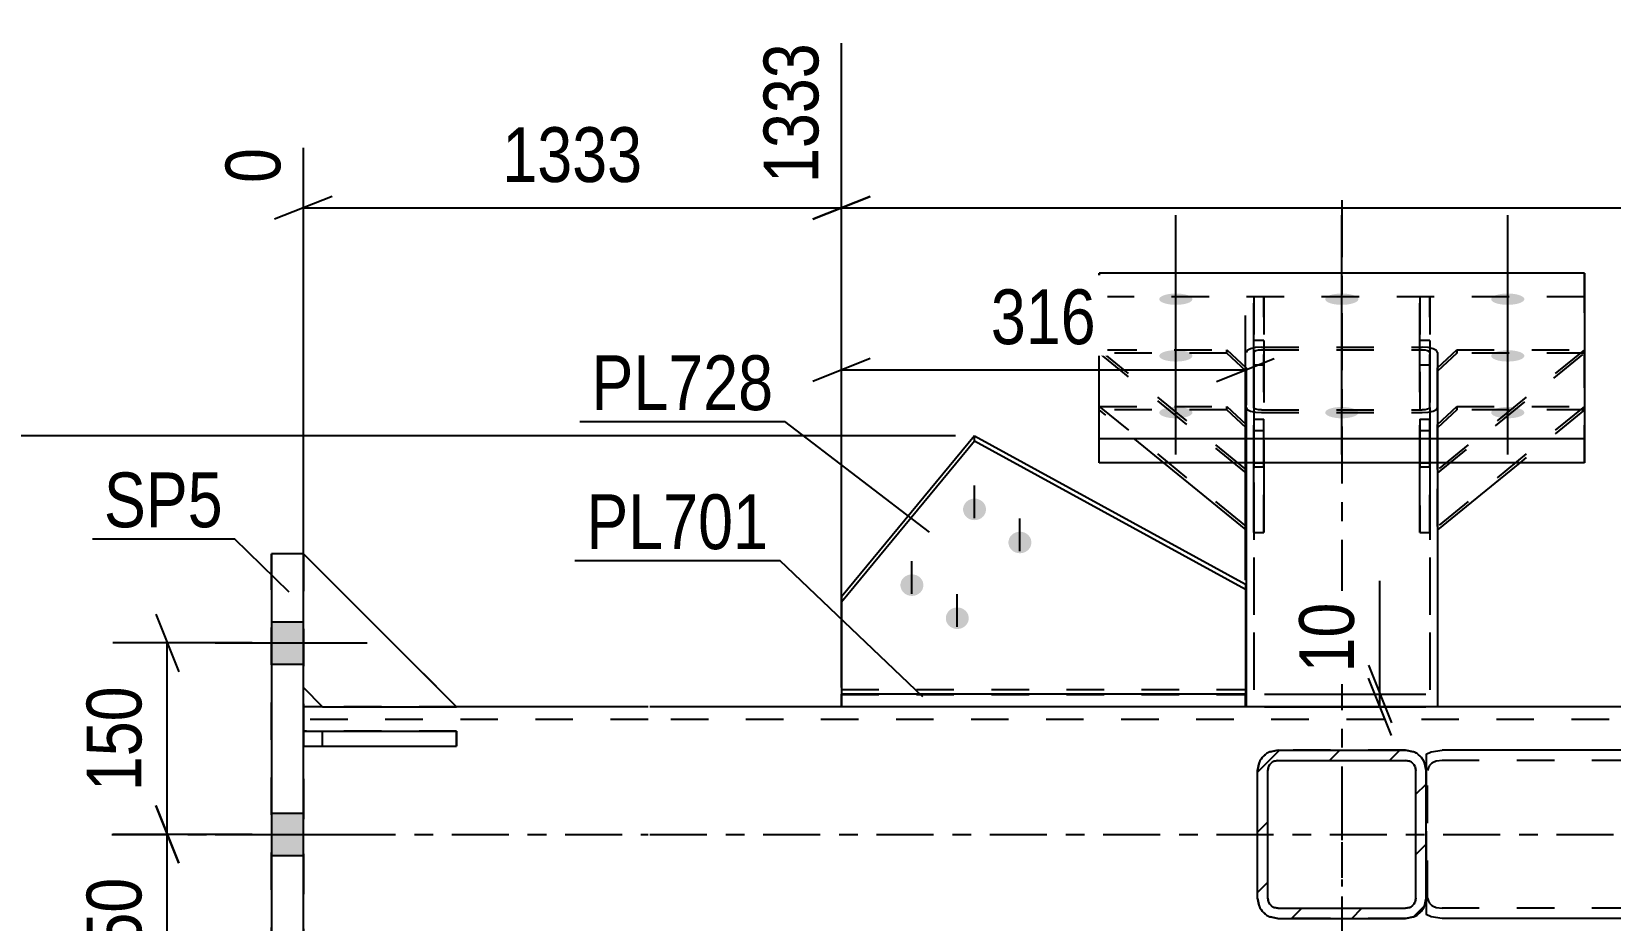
# Model space of a CAD drawing. Header units: millimetres. Extents: x 0 to 1189, y 0 to 841.
# Drawn here: x 77.5 to 160, y 174 to 220.5 of the extents above; entities that cross this region are included whole.
import ezdxf

# ---------------------------------------------------------------- set-up
doc = ezdxf.new("R2010")
doc.units = ezdxf.units.MM
doc.linetypes.add('DXK_LINE_DOT2', pattern=[3.9198, 1.9599, -1.9599])
doc.linetypes.add('DXK_LINE_DOT3', pattern=[5.9187, 2.979, -0.9799, 0.9799, -0.9799])
doc.styles.add('Arial Narrow', font='ARIALN.TTF', dxfattribs={"height": 0.2})

# ---------------------------------------------------------------- blocks, each defined once
blk = doc.blocks.new('Bolt-761549426-3240 - 3171')
at = {"linetype": 'Continuous'}
for points in [[(126.75, 196.067), (126.875, 196.055), (126.994, 196.018), (127.103, 195.959), (127.196, 195.88), (127.27, 195.785), (127.321, 195.677), (127.347, 195.562), (127.347, 195.444), (127.321, 195.329), (127.27, 195.221), (127.196, 195.126), (127.103, 195.047), (126.994, 194.988), (126.875, 194.952), (126.75, 194.939), (126.626, 194.952), (126.506, 194.988), (126.398, 195.047), (126.304, 195.126), (126.231, 195.221), (126.18, 195.329), (126.154, 195.444), (126.154, 195.562), (126.18, 195.677), (126.231, 195.785), (126.304, 195.88), (126.398, 195.959), (126.506, 196.018), (126.626, 196.055)], [(129.12, 194.338), (129.245, 194.326), (129.364, 194.289), (129.472, 194.23), (129.566, 194.151), (129.639, 194.056), (129.69, 193.948), (129.717, 193.833), (129.717, 193.715), (129.69, 193.6), (129.639, 193.492), (129.566, 193.397), (129.472, 193.318), (129.364, 193.259), (129.245, 193.223), (129.12, 193.21), (128.995, 193.223), (128.876, 193.259), (128.767, 193.318), (128.674, 193.397), (128.6, 193.492), (128.549, 193.6), (128.523, 193.715), (128.523, 193.833), (128.549, 193.948), (128.6, 194.056), (128.674, 194.151), (128.767, 194.23), (128.876, 194.289), (128.995, 194.326)], [(123.479, 192.109), (123.604, 192.096), (123.723, 192.06), (123.832, 192.001), (123.925, 191.922), (123.999, 191.827), (124.05, 191.719), (124.076, 191.604), (124.076, 191.486), (124.05, 191.371), (123.999, 191.263), (123.925, 191.168), (123.832, 191.089), (123.723, 191.03), (123.604, 190.993), (123.479, 190.981), (123.354, 190.993), (123.235, 191.03), (123.126, 191.089), (123.033, 191.168), (122.96, 191.263), (122.909, 191.371), (122.882, 191.486), (122.882, 191.604), (122.909, 191.719), (122.96, 191.827), (123.033, 191.922), (123.126, 192.001), (123.235, 192.06), (123.354, 192.096)], [(125.849, 190.38), (125.973, 190.367), (126.093, 190.331), (126.201, 190.272), (126.294, 190.193), (126.368, 190.098), (126.419, 189.99), (126.445, 189.875), (126.445, 189.757), (126.419, 189.642), (126.368, 189.534), (126.294, 189.439), (126.201, 189.36), (126.093, 189.301), (125.973, 189.264), (125.849, 189.252), (125.724, 189.264), (125.605, 189.301), (125.496, 189.36), (125.403, 189.439), (125.329, 189.534), (125.278, 189.642), (125.252, 189.757), (125.252, 189.875), (125.278, 189.99), (125.329, 190.098), (125.403, 190.193), (125.496, 190.272), (125.605, 190.331), (125.724, 190.367)]]:
    blk.add_hatch(color=1, dxfattribs=at).paths.add_polyline_path(points)
at = {"color": 1, "linetype": 'Continuous'}
for p, q in [((126.75, 195.047), (126.75, 196.757)), ((129.12, 193.318), (129.12, 195.028)), ((123.479, 191.089), (123.479, 192.799)), ((125.849, 189.36), (125.849, 191.07))]:
    blk.add_line(p, q, dxfattribs=at)
blk = doc.blocks.new('Part-761549426-3176 - 3171')
at = {"color": 2, "linetype": 'Continuous'}
for p, q in [((92.696, 185.189), (91.696, 185.189)), ((109.696, 185.189), (99.696, 185.189)), ((371.556, 185.189), (109.796, 185.189))]:
    blk.add_line(p, q, dxfattribs=at)
at = {"color": 7, "linetype": 'DXK_LINE_DOT2'}
for p, q in [((91.696, 185.189), (91.696, 171.855)), ((91.696, 171.855), (91.696, 185.189)), ((91.696, 185.189), (91.696, 185.189)), ((99.696, 185.189), (92.696, 185.189)), ((91.696, 184.522), (91.696, 184.522)), ((109.696, 184.522), (91.696, 184.522)), ((371.556, 184.522), (109.796, 184.522))]:
    blk.add_line(p, q, dxfattribs=at)
at = {"color": 7, "linetype": 'DXK_LINE_DOT3'}
for p, q in [((81.696, 178.522), (109.696, 178.522)), ((109.796, 178.522), (371.556, 178.522))]:
    blk.add_line(p, q, dxfattribs=at)
blk = doc.blocks.new('Part-761549426-3177 - 3171')
at = {"linetype": 'Continuous'}
h = blk.add_hatch(dxfattribs=at)
h.set_pattern_fill('', scale=0.7, style=0, pattern_type=0)
h.set_pattern_definition([(45, (149.674, 174.2033), (-1.57154, 1.57154), [])])
h.paths.add_polyline_path([(149.266, 174.122), (149.674, 174.203), (150.02, 174.435), (150.251, 174.781), (150.332, 175.189), (150.332, 181.855), (150.251, 182.264), (150.02, 182.61), (149.674, 182.841), (149.266, 182.922), (142.599, 182.922), (142.191, 182.841), (141.845, 182.61), (141.614, 182.264), (141.532, 181.855), (141.532, 175.189), (141.614, 174.781), (141.845, 174.435), (142.191, 174.203), (142.599, 174.122)])
h.paths.add_polyline_path([(142.395, 174.696), (142.222, 174.812), (142.106, 174.985), (142.066, 175.189), (142.066, 181.855), (142.106, 182.06), (142.222, 182.233), (142.395, 182.348), (142.599, 182.389), (149.266, 182.389), (149.47, 182.348), (149.643, 182.233), (149.758, 182.06), (149.799, 181.855), (149.799, 175.189), (149.758, 174.985), (149.643, 174.812), (149.47, 174.696), (149.266, 174.655), (142.599, 174.655)])
at = {"color": 2, "linetype": 'Continuous'}
for p, q in [((141.532, 181.855), (141.613, 182.264)), ((141.614, 182.264), (141.532, 181.855)), ((142.599, 182.922), (142.191, 182.841)), ((142.395, 182.348), (142.599, 182.389)), ((142.599, 182.922), (149.266, 182.922)), ((142.599, 182.389), (149.266, 182.389)), ((149.674, 182.841), (149.266, 182.922)), ((149.266, 182.389), (149.47, 182.348)), ((150.332, 181.855), (150.251, 182.264)), ((141.532, 175.189), (141.532, 181.855)), ((141.532, 175.189), (141.532, 181.855)), ((142.066, 181.855), (142.106, 182.06)), ((142.066, 175.189), (142.066, 181.855)), ((149.798, 181.855), (149.758, 182.06)), ((149.758, 182.06), (149.799, 181.855)), ((149.798, 175.189), (149.798, 181.855)), ((149.799, 175.189), (149.799, 181.855)), ((150.332, 175.189), (150.332, 181.855)), ((141.613, 174.781), (141.532, 175.189)), ((141.532, 175.189), (141.614, 174.781)), ((142.106, 174.985), (142.066, 175.189)), ((149.758, 174.985), (149.798, 175.189)), ((149.799, 175.189), (149.758, 174.985)), ((150.251, 174.781), (150.332, 175.189)), ((142.191, 174.203), (142.599, 174.122)), ((142.599, 174.655), (142.395, 174.696)), ((142.599, 174.655), (149.266, 174.655)), ((142.599, 174.122), (149.266, 174.122)), ((149.47, 174.696), (149.266, 174.655)), ((149.266, 174.122), (149.674, 174.203))]:
    blk.add_line(p, q, dxfattribs=at)
at = {"color": 7, "linetype": 'DXK_LINE_DOT2'}
for p, q in [((142.19, 182.841), (142.598, 182.922)), ((142.598, 182.389), (142.394, 182.348)), ((149.266, 182.922), (142.598, 182.922)), ((142.598, 182.389), (142.599, 182.389)), ((142.598, 182.389), (149.265, 182.389)), ((149.265, 182.922), (149.673, 182.841)), ((149.265, 182.389), (149.266, 182.389)), ((149.469, 182.348), (149.265, 182.389)), ((150.25, 182.264), (150.332, 181.855)), ((141.532, 181.855), (141.532, 181.855)), ((142.105, 182.06), (142.065, 181.855)), ((142.065, 181.855), (142.066, 181.855)), ((142.065, 175.189), (142.065, 181.855)), ((149.798, 181.855), (149.799, 181.855)), ((150.332, 175.189), (150.332, 181.855)), ((150.332, 181.855), (150.332, 181.855)), ((141.532, 175.189), (141.532, 175.189)), ((142.065, 175.189), (142.066, 175.189)), ((142.065, 175.189), (142.105, 174.985)), ((149.798, 175.189), (149.799, 175.189)), ((150.332, 175.189), (150.25, 174.781)), ((150.332, 175.189), (150.332, 175.189)), ((142.598, 174.122), (142.19, 174.203)), ((142.394, 174.696), (142.598, 174.655)), ((142.598, 174.655), (142.599, 174.655)), ((142.598, 174.655), (149.265, 174.655)), ((142.598, 174.122), (142.599, 174.122)), ((149.266, 174.122), (142.598, 174.122)), ((149.265, 174.655), (149.469, 174.696)), ((149.265, 174.655), (149.266, 174.655)), ((149.673, 174.203), (149.265, 174.122))]:
    blk.add_line(p, q, dxfattribs=at)
at = {"color": 2, "linetype": 'Continuous'}
for centre, radius, start, end in [((142.598, 181.855), 1.067, 135, 157.5), ((142.599, 181.855), 1.067, 112.5, 157.5), ((142.599, 181.855), 0.533, 112.5, 157.5), ((149.266, 181.855), 0.533, 22.5, 67.5), ((149.265, 181.855), 0.533, 22.5, 45), ((149.266, 181.855), 1.067, 22.5, 67.5), ((142.599, 175.189), 0.533, 202.5, 247.5), ((149.266, 175.189), 0.533, 292.5, 337.5), ((149.265, 175.189), 0.533, 315, 337.5), ((142.598, 175.189), 1.067, 202.5, 225), ((142.599, 175.189), 1.067, 202.5, 247.5), ((149.266, 175.189), 1.067, 292.5, 337.5)]:
    blk.add_arc(centre, radius, start, end, dxfattribs=at)
at = {"color": 7, "linetype": 'DXK_LINE_DOT2'}
for centre, radius, start, end in [((142.598, 181.855), 1.067, 112.5, 135), ((142.598, 181.855), 0.533, 112.5, 157.5), ((149.265, 181.855), 0.533, 45, 67.5), ((149.265, 181.855), 1.067, 22.5, 67.5), ((142.598, 175.189), 0.533, 202.5, 247.5), ((149.265, 175.189), 0.533, 292.5, 315), ((142.598, 175.189), 1.067, 225, 247.5), ((149.265, 175.189), 1.067, 292.5, 337.5)]:
    blk.add_arc(centre, radius, start, end, dxfattribs=at)
blk = doc.blocks.new('Part-761549426-3318 - 3171')
at = {"color": 2, "linetype": 'Continuous'}
for p, q in [((126.748, 199.348), (119.796, 190.937)), ((126.748, 199.074), (119.796, 190.663)), ((126.748, 199.074), (126.748, 199.348)), ((126.748, 199.348), (140.893, 191.59)), ((140.893, 191.317), (126.748, 199.074)), ((140.893, 191.59), (140.893, 185.855)), ((119.796, 190.937), (119.796, 185.855))]:
    blk.add_line(p, q, dxfattribs=at)
at = {"color": 7, "linetype": 'DXK_LINE_DOT2'}
for p, q in [((119.796, 186.095), (140.893, 186.095)), ((119.796, 185.855), (119.796, 185.822)), ((119.796, 185.822), (119.796, 185.855)), ((119.796, 185.822), (140.893, 185.822)), ((140.893, 185.822), (140.893, 185.855)), ((140.893, 185.855), (140.893, 185.822))]:
    blk.add_line(p, q, dxfattribs=at)
blk = doc.blocks.new('Part-761549426-3261 - 3171')
at = {"linetype": 'Continuous'}
h = blk.add_hatch(dxfattribs=at)
h.set_pattern_fill('', scale=0.7, style=0, pattern_type=0)
h.set_pattern_definition([(45, (208.5654, 174.2033), (-1.57154, 1.57154), [])])
h.paths.add_polyline_path([(207.99, 174.122), (208.565, 174.203), (209.053, 174.435), (209.379, 174.781), (209.493, 175.189), (209.493, 181.855), (209.379, 182.264), (209.053, 182.61), (208.565, 182.841), (207.99, 182.922), (198.595, 182.922), (198.019, 182.841), (197.532, 182.61), (197.206, 182.264), (197.091, 181.855), (197.091, 175.189), (197.206, 174.781), (197.532, 174.435), (198.019, 174.203), (198.595, 174.122)])
h.paths.add_polyline_path([(198.307, 174.696), (198.063, 174.812), (197.9, 174.985), (197.843, 175.189), (197.843, 181.855), (197.9, 182.06), (198.063, 182.233), (198.307, 182.348), (198.595, 182.389), (207.99, 182.389), (208.278, 182.348), (208.522, 182.233), (208.685, 182.06), (208.742, 181.855), (208.742, 175.189), (208.685, 174.985), (208.522, 174.812), (208.278, 174.696), (207.99, 174.655), (198.595, 174.655)])
at = {"color": 2, "linetype": 'Continuous'}
for p, q in [((150.332, 182.718), (150.59, 182.841)), ((150.332, 182.718), (150.332, 182.61)), ((150.332, 182.61), (150.332, 181.86)), ((150.59, 182.841), (151.165, 182.922)), ((198.595, 182.922), (151.165, 182.922)), ((197.206, 182.264), (197.091, 181.855)), ((198.595, 182.922), (198.019, 182.841)), ((198.307, 182.348), (198.595, 182.389)), ((198.595, 182.922), (207.99, 182.922)), ((198.595, 182.389), (207.99, 182.389)), ((208.565, 182.841), (207.99, 182.922)), ((207.99, 182.389), (208.278, 182.348)), ((209.493, 181.855), (209.379, 182.264)), ((197.091, 175.189), (197.091, 181.855)), ((197.843, 181.855), (197.9, 182.06)), ((197.843, 175.189), (197.843, 181.855)), ((208.685, 182.06), (208.742, 181.855)), ((208.742, 175.189), (208.742, 181.855)), ((209.493, 175.189), (209.493, 181.855)), ((150.332, 175.184), (150.332, 174.781)), ((197.091, 175.189), (197.206, 174.781)), ((197.9, 174.985), (197.843, 175.189)), ((208.742, 175.189), (208.685, 174.985)), ((209.379, 174.781), (209.493, 175.189)), ((150.332, 174.781), (150.332, 174.326)), ((150.59, 174.203), (150.332, 174.326)), ((151.165, 174.122), (150.59, 174.203)), ((198.595, 174.122), (151.165, 174.122)), ((198.019, 174.203), (198.595, 174.122)), ((198.595, 174.655), (198.307, 174.696)), ((198.595, 174.655), (207.99, 174.655)), ((198.595, 174.122), (207.99, 174.122)), ((208.278, 174.696), (207.99, 174.655)), ((207.99, 174.122), (208.565, 174.203))]:
    blk.add_line(p, q, dxfattribs=at)
at = {"color": 7, "linetype": 'DXK_LINE_DOT2'}
for p, q in [((150.332, 182.61), (150.332, 174.781)), ((151.165, 182.389), (150.878, 182.348)), ((207.99, 182.389), (151.165, 182.389)), ((160.561, 182.922), (161.136, 182.841)), ((160.849, 182.348), (160.561, 182.389)), ((161.95, 182.264), (162.064, 181.855)), ((207.99, 182.922), (198.595, 182.922)), ((150.332, 175.184), (150.332, 181.86)), ((150.471, 182.06), (150.414, 181.855)), ((150.414, 175.189), (150.414, 181.855)), ((161.313, 181.855), (161.255, 182.06)), ((161.313, 175.189), (161.313, 181.855)), ((162.064, 175.189), (162.064, 181.855)), ((150.414, 175.189), (150.471, 174.985)), ((161.255, 174.985), (161.313, 175.189)), ((162.064, 175.189), (161.95, 174.781)), ((150.878, 174.696), (151.165, 174.655)), ((207.99, 174.655), (151.165, 174.655)), ((160.561, 174.655), (160.849, 174.696)), ((161.136, 174.203), (160.561, 174.122)), ((207.99, 174.122), (198.595, 174.122))]:
    blk.add_line(p, q, dxfattribs=at)
for centre, radius, start, end in [((151.044, 181.684), 0.685, 104.00389, 146.71229), ((160.683, 181.684), 0.685, 33.28771, 75.99611), ((160.805, 181.512), 1.37, 33.28771, 75.99611), ((151.044, 175.361), 0.685, 213.28771, 255.99611), ((160.683, 175.361), 0.685, 284.00389, 326.71229), ((160.805, 175.532), 1.37, 284.00389, 326.71229)]:
    blk.add_arc(centre, radius, start, end, dxfattribs=at)
at = {"color": 2, "linetype": 'Continuous'}
for centre, radius, start, end in [((198.351, 181.512), 1.37, 104.00384, 146.71219), ((198.473, 181.684), 0.685, 104.00384, 146.71219), ((208.112, 181.684), 0.685, 33.28781, 75.99616), ((208.234, 181.512), 1.37, 33.28781, 75.99616), ((198.473, 175.361), 0.685, 213.28781, 255.99616), ((208.112, 175.361), 0.685, 284.00384, 326.71219), ((198.351, 175.532), 1.37, 213.28781, 255.99616), ((208.234, 175.532), 1.37, 284.00384, 326.71219)]:
    blk.add_arc(centre, radius, start, end, dxfattribs=at)
blk = doc.blocks.new('Part-761549426-3197 - 3171')
at = {"color": 7, "linetype": 'DXK_LINE_DOT3'}
blk.add_line((145.931, 181.195), (145.932, 39.157), dxfattribs=at)
blk = doc.blocks.new('Part-761549426-3202 - 3171')
at = {"color": 2, "linetype": 'Continuous'}
for p, q in [((90.029, 193.189), (90.029, 193.189)), ((91.696, 193.189), (90.029, 193.189)), ((90.029, 193.189), (90.029, 163.855)), ((91.696, 193.189), (91.696, 193.189)), ((91.696, 163.855), (91.696, 193.189)), ((90.029, 163.855), (90.029, 163.855)), ((90.029, 163.855), (91.696, 163.855)), ((91.696, 163.855), (91.696, 163.855))]:
    blk.add_line(p, q, dxfattribs=at)
at = {"color": 7, "linetype": 'DXK_LINE_DOT2'}
for p, q in [((90.029, 163.855), (90.029, 193.189)), ((91.696, 193.189), (91.696, 163.855))]:
    blk.add_line(p, q, dxfattribs=at)
blk = doc.blocks.new('Part-761549426-3207 - 3171')
at = {"color": 2, "linetype": 'Continuous'}
for p, q in [((119.796, 185.189), (119.796, 185.855)), ((119.796, 185.855), (119.796, 185.855)), ((140.893, 185.855), (119.796, 185.855)), ((140.893, 185.855), (140.893, 185.189))]:
    blk.add_line(p, q, dxfattribs=at)
at = {"color": 7, "linetype": 'DXK_LINE_DOT2'}
for p, q in [((119.796, 185.855), (119.796, 185.189)), ((119.796, 185.855), (119.796, 185.855)), ((140.893, 185.189), (140.893, 185.855)), ((119.796, 185.189), (119.796, 185.189)), ((140.893, 185.189), (119.796, 185.189))]:
    blk.add_line(p, q, dxfattribs=at)
blk = doc.blocks.new('Bolt-761549426-3239 - 3171')
at = {"linetype": 'Continuous'}
for points in [[(91.696, 187.422), (91.696, 189.622), (90.029, 189.622), (90.029, 187.422)], [(91.696, 187.422), (91.696, 189.622), (90.029, 189.622), (90.029, 187.422)], [(91.696, 187.422), (91.696, 189.622), (90.029, 189.622), (90.029, 187.422)], [(91.696, 187.422), (91.696, 189.622), (90.029, 189.622), (90.029, 187.422)], [(91.696, 177.422), (91.696, 179.622), (90.029, 179.622), (90.029, 177.422)], [(91.696, 177.422), (91.696, 179.622), (90.029, 179.622), (90.029, 177.422)], [(91.696, 167.422), (91.696, 169.622), (90.029, 169.622), (90.029, 167.422)], [(91.696, 167.422), (91.696, 169.622), (90.029, 169.622), (90.029, 167.422)], [(91.696, 167.422), (91.696, 169.622), (90.029, 169.622), (90.029, 167.422)], [(91.696, 167.422), (91.696, 169.622), (90.029, 169.622), (90.029, 167.422)]]:
    blk.add_hatch(color=1, dxfattribs=at).paths.add_polyline_path(points)
at = {"color": 1, "linetype": 'Continuous'}
for p, q in [((90.029, 189.622), (91.696, 189.622)), ((90.029, 189.622), (91.696, 189.622)), ((90.029, 189.622), (91.696, 189.622)), ((90.029, 189.622), (91.696, 189.622)), ((87.096, 188.522), (95.029, 188.522)), ((87.096, 188.522), (95.029, 188.522)), ((87.096, 188.522), (95.029, 188.522)), ((87.096, 188.522), (95.029, 188.522)), ((90.029, 187.422), (91.696, 187.422)), ((90.029, 187.422), (91.696, 187.422)), ((90.029, 187.422), (91.696, 187.422)), ((90.029, 187.422), (91.696, 187.422)), ((90.029, 179.622), (91.696, 179.622)), ((90.029, 179.622), (91.696, 179.622)), ((87.096, 178.522), (95.029, 178.522)), ((87.096, 178.522), (95.029, 178.522)), ((90.029, 177.422), (91.696, 177.422)), ((90.029, 177.422), (91.696, 177.422)), ((90.029, 169.622), (91.696, 169.622)), ((90.029, 169.622), (91.696, 169.622)), ((90.029, 169.622), (91.696, 169.622)), ((90.029, 169.622), (91.696, 169.622)), ((87.096, 168.522), (95.029, 168.522)), ((87.096, 168.522), (95.029, 168.522)), ((87.096, 168.522), (95.029, 168.522)), ((87.096, 168.522), (95.029, 168.522)), ((90.029, 167.422), (91.696, 167.422)), ((90.029, 167.422), (91.696, 167.422)), ((90.029, 167.422), (91.696, 167.422)), ((90.029, 167.422), (91.696, 167.422))]:
    blk.add_line(p, q, dxfattribs=at)
blk = doc.blocks.new('Part-761549426-34268 - 3171')
at = {"color": 7, "linetype": 'DXK_LINE_DOT2'}
for p, q in [((133.264, 203.663), (133.264, 203.845)), ((133.264, 203.845), (139.931, 203.845)), ((133.264, 203.845), (140.931, 197.581)), ((139.931, 203.663), (139.931, 203.845)), ((139.931, 203.845), (140.931, 202.906)), ((139.931, 203.663), (133.264, 203.663)), ((133.264, 203.663), (140.931, 197.398)), ((140.931, 202.723), (139.931, 203.663)), ((140.931, 202.723), (140.931, 202.906)), ((140.931, 202.906), (140.931, 197.581)), ((140.931, 197.398), (140.931, 202.723)), ((140.931, 197.398), (140.931, 197.581))]:
    blk.add_line(p, q, dxfattribs=at)
blk = doc.blocks.new('Part-761549426-3332 - 3171')
at = {"color": 2, "linetype": 'Continuous'}
for p, q in [((91.696, 183.922), (91.696, 183.922)), ((91.696, 183.922), (99.696, 183.922)), ((91.696, 183.922), (91.696, 183.122)), ((99.696, 183.922), (99.696, 183.122)), ((91.696, 183.122), (91.696, 183.122)), ((91.696, 183.122), (99.696, 183.122))]:
    blk.add_line(p, q, dxfattribs=at)
at = {"color": 7, "linetype": 'DXK_LINE_DOT2'}
for p, q in [((91.696, 183.122), (91.696, 183.922)), ((92.696, 183.122), (92.696, 183.922))]:
    blk.add_line(p, q, dxfattribs=at)
blk = doc.blocks.new('Part-761549426-3275 - 3171')
at = {"color": 2, "linetype": 'Continuous'}
for p, q in [((99.696, 185.189), (91.696, 193.189)), ((92.696, 185.189), (91.696, 186.189)), ((92.696, 185.189), (99.696, 185.189))]:
    blk.add_line(p, q, dxfattribs=at)
at = {"color": 7, "linetype": 'DXK_LINE_DOT2'}
for p, q in [((91.696, 193.189), (91.696, 186.189)), ((91.696, 193.189), (91.696, 193.189)), ((91.696, 193.189), (99.696, 185.189)), ((91.696, 186.189), (91.696, 193.189)), ((91.696, 186.189), (91.696, 186.189)), ((91.696, 186.189), (92.696, 185.189))]:
    blk.add_line(p, q, dxfattribs=at)
blk = doc.blocks.new('Part-761549426-3278 - 3171')
at = {"color": 7, "linetype": 'DXK_LINE_DOT2'}
for p, q in [((99.696, 185.189), (91.696, 193.189)), ((91.696, 193.189), (91.696, 186.189)), ((91.696, 193.189), (91.696, 193.189)), ((91.696, 193.189), (99.696, 185.189)), ((91.696, 186.189), (91.696, 193.189)), ((92.696, 185.189), (91.696, 186.189)), ((91.696, 186.189), (91.696, 186.189)), ((91.696, 186.189), (92.696, 185.189)), ((92.696, 185.189), (99.696, 185.189))]:
    blk.add_line(p, q, dxfattribs=at)
blk = doc.blocks.new('Part-761549426-3329 - 3171')
at = {"color": 7, "linetype": 'DXK_LINE_DOT2'}
for p, q in [((99.696, 185.189), (91.696, 193.189)), ((91.696, 193.189), (91.696, 186.189)), ((91.696, 193.189), (91.696, 193.189)), ((91.696, 193.189), (99.696, 185.189)), ((91.696, 186.189), (91.696, 193.189)), ((92.696, 185.189), (91.696, 186.189)), ((91.696, 186.189), (91.696, 186.189)), ((91.696, 186.189), (92.696, 185.189)), ((92.696, 185.189), (99.696, 185.189))]:
    blk.add_line(p, q, dxfattribs=at)
blk = doc.blocks.new('Part-761549426-3338 - 3171')
at = {"color": 7, "linetype": 'DXK_LINE_DOT2'}
for p, q in [((99.696, 183.922), (91.695, 183.922)), ((91.695, 183.922), (91.695, 183.122)), ((91.696, 183.122), (91.696, 183.922)), ((92.696, 183.122), (92.696, 183.922)), ((99.696, 183.122), (99.696, 183.922)), ((91.695, 183.122), (99.696, 183.122))]:
    blk.add_line(p, q, dxfattribs=at)
blk = doc.blocks.new('Part-761549426-34266 - 3171')
at = {"color": 7, "linetype": 'DXK_LINE_DOT3'}
blk.add_line((145.931, 211.669), (145.931, 175.792), dxfattribs=at)
at = {"color": 7, "linetype": 'DXK_LINE_DOT2'}
for p, q in [((140.992, 203.813), (140.931, 203.709)), ((140.931, 200.836), (140.931, 203.709)), ((140.931, 185.189), (140.931, 203.709)), ((141.165, 203.902), (140.992, 203.813)), ((141.425, 203.962), (141.165, 203.902)), ((141.331, 203.709), (141.362, 203.761)), ((141.331, 200.836), (141.331, 203.709)), ((141.331, 203.709), (141.331, 185.189)), ((141.362, 203.761), (141.448, 203.805)), ((141.731, 203.982), (141.425, 203.962)), ((141.448, 203.805), (141.578, 203.835)), ((141.578, 203.835), (141.731, 203.846)), ((141.731, 203.982), (150.131, 203.982)), ((141.731, 203.846), (150.131, 203.846)), ((150.437, 203.962), (150.131, 203.982)), ((150.131, 203.846), (150.284, 203.835)), ((150.284, 203.835), (150.414, 203.805)), ((150.414, 203.805), (150.501, 203.761)), ((150.697, 203.902), (150.437, 203.962)), ((150.501, 203.761), (150.531, 203.709)), ((150.531, 200.836), (150.531, 203.709)), ((150.531, 203.709), (150.531, 185.189)), ((150.87, 203.813), (150.697, 203.902)), ((150.931, 203.709), (150.87, 203.813)), ((150.931, 200.836), (150.931, 203.709)), ((150.931, 203.709), (150.931, 185.189)), ((140.931, 200.836), (140.931, 194.434)), ((140.931, 200.836), (140.992, 200.731)), ((140.992, 200.731), (141.166, 200.642)), ((141.166, 200.642), (141.425, 200.583)), ((141.331, 200.836), (141.331, 185.189)), ((141.362, 200.783), (141.331, 200.836)), ((141.448, 200.739), (141.362, 200.783)), ((141.425, 200.583), (141.731, 200.562)), ((141.578, 200.709), (141.448, 200.739)), ((141.731, 200.699), (141.578, 200.709)), ((141.731, 200.699), (150.131, 200.699)), ((141.731, 200.562), (150.131, 200.562)), ((150.284, 200.709), (150.131, 200.699)), ((150.131, 200.562), (150.437, 200.583)), ((150.414, 200.739), (150.284, 200.709)), ((150.501, 200.783), (150.414, 200.739)), ((150.437, 200.583), (150.697, 200.642)), ((150.531, 200.836), (150.501, 200.783)), ((150.531, 200.836), (150.531, 185.189)), ((150.697, 200.642), (150.87, 200.731)), ((150.87, 200.731), (150.931, 200.836)), ((150.931, 200.836), (150.931, 194.434)), ((150.931, 185.189), (140.931, 185.189)), ((150.931, 185.189), (150.931, 185.189))]:
    blk.add_line(p, q, dxfattribs=at)
at = {"color": 2, "linetype": 'Continuous'}
for p, q in [((140.931, 194.434), (140.931, 185.189)), ((150.931, 194.434), (150.931, 185.189))]:
    blk.add_line(p, q, dxfattribs=at)
blk = doc.blocks.new('Part-761549426-34267 - 3171')
at = {"color": 2, "linetype": 'Continuous'}
for p, q in [((158.598, 207.857), (133.264, 207.857)), ((133.265, 199.193), (133.264, 207.857)), ((158.598, 207.857), (158.598, 199.193)), ((158.598, 199.193), (133.265, 199.193)), ((133.265, 197.94), (133.265, 199.193)), ((158.598, 199.193), (158.598, 197.94)), ((158.598, 197.94), (133.265, 197.94))]:
    blk.add_line(p, q, dxfattribs=at)
at = {"color": 7, "linetype": 'DXK_LINE_DOT2'}
for p, q in [((133.264, 207.857), (133.264, 206.604)), ((158.598, 206.604), (158.598, 207.857)), ((158.598, 206.604), (133.264, 206.604)), ((133.265, 197.94), (133.264, 206.604)), ((158.598, 197.94), (158.598, 206.604))]:
    blk.add_line(p, q, dxfattribs=at)
blk = doc.blocks.new('Part-761549426-34269 - 3171')
at = {"color": 7, "linetype": 'DXK_LINE_DOT2'}
for p, q in [((133.265, 200.699), (133.265, 200.881)), ((133.265, 200.881), (139.931, 200.881)), ((133.265, 200.881), (140.931, 194.617)), ((139.931, 200.699), (133.265, 200.699)), ((136.641, 197.94), (133.265, 200.699)), ((139.931, 200.699), (139.931, 200.881)), ((139.931, 200.881), (140.931, 199.942)), ((140.931, 199.759), (139.931, 200.699)), ((140.931, 199.759), (140.931, 199.942)), ((140.931, 199.942), (140.931, 194.617)), ((140.931, 199.759), (140.931, 197.94)), ((140.931, 194.434), (140.931, 194.617))]:
    blk.add_line(p, q, dxfattribs=at)
at = {"color": 2, "linetype": 'Continuous'}
for p, q in [((140.931, 194.434), (136.641, 197.94)), ((140.931, 197.94), (140.931, 194.434))]:
    blk.add_line(p, q, dxfattribs=at)
blk = doc.blocks.new('Part-761549426-34270 - 3171')
at = {"color": 7, "linetype": 'DXK_LINE_DOT2'}
for p, q in [((150.931, 202.906), (151.931, 203.845)), ((158.598, 203.845), (150.931, 197.581)), ((151.931, 203.845), (158.598, 203.845)), ((151.931, 203.845), (151.931, 203.663)), ((158.598, 203.845), (158.598, 203.663)), ((151.931, 203.663), (150.931, 202.723)), ((150.931, 197.398), (158.598, 203.663)), ((150.931, 197.581), (150.931, 202.906)), ((150.931, 202.906), (150.931, 202.723)), ((158.598, 203.663), (151.931, 203.663)), ((150.931, 202.723), (150.931, 197.398)), ((150.931, 197.581), (150.931, 197.398))]:
    blk.add_line(p, q, dxfattribs=at)
blk = doc.blocks.new('Part-761549426-34271 - 3171')
at = {"color": 7, "linetype": 'DXK_LINE_DOT2'}
for p, q in [((150.931, 199.942), (151.931, 200.881)), ((158.598, 200.881), (150.931, 194.617)), ((151.931, 200.699), (150.931, 199.759)), ((151.931, 200.881), (158.598, 200.881)), ((151.931, 200.881), (151.931, 200.699)), ((158.598, 200.699), (151.931, 200.699)), ((158.598, 200.699), (155.221, 197.94)), ((158.598, 200.881), (158.598, 200.699)), ((150.931, 194.617), (150.931, 199.942)), ((150.931, 199.942), (150.931, 199.759)), ((150.931, 199.759), (150.931, 197.94)), ((150.931, 194.617), (150.931, 194.434))]:
    blk.add_line(p, q, dxfattribs=at)
at = {"color": 2, "linetype": 'Continuous'}
for p in [(150.931, 197.94), (155.221, 197.94)]:
    blk.add_line(p, (150.931, 194.434), dxfattribs=at)
blk = doc.blocks.new('Part-761549426-34272 - 3171')
at = {"color": 7, "linetype": 'DXK_LINE_DOT2'}
for p, q in [((141.864, 206.605), (141.331, 206.605)), ((141.331, 206.605), (141.331, 197.718)), ((141.331, 204.325), (141.331, 206.605)), ((141.864, 197.718), (141.864, 206.605)), ((141.864, 206.605), (141.864, 204.325)), ((141.864, 204.325), (141.331, 204.325)), ((141.331, 203.043), (141.331, 204.325)), ((141.864, 204.325), (141.864, 203.043)), ((141.864, 203.043), (141.331, 203.043)), ((141.331, 197.718), (141.331, 203.043)), ((141.864, 203.043), (141.864, 197.718)), ((141.864, 197.718), (141.331, 197.718))]:
    blk.add_line(p, q, dxfattribs=at)
blk = doc.blocks.new('Part-761549426-34273 - 3171')
at = {"color": 7, "linetype": 'DXK_LINE_DOT2'}
for p, q in [((150.531, 206.605), (149.998, 206.605)), ((149.998, 206.605), (149.998, 197.718)), ((149.998, 204.325), (149.998, 206.605)), ((150.531, 197.718), (150.531, 206.605)), ((150.531, 206.605), (150.531, 204.325)), ((150.531, 204.325), (149.998, 204.325)), ((149.998, 203.043), (149.998, 204.325)), ((150.531, 204.325), (150.531, 203.043)), ((150.531, 203.043), (149.998, 203.043)), ((149.998, 197.718), (149.998, 203.043)), ((150.531, 203.043), (150.531, 197.718)), ((150.531, 197.718), (149.998, 197.718))]:
    blk.add_line(p, q, dxfattribs=at)
blk = doc.blocks.new('Part-761549426-34274 - 3171')
at = {"color": 7, "linetype": 'DXK_LINE_DOT2'}
for p, q in [((141.331, 200.22), (141.331, 199.623)), ((141.331, 197.94), (141.331, 200.22)), ((141.331, 200.22), (141.865, 200.22)), ((141.331, 199.623), (141.331, 194.298)), ((141.331, 199.623), (141.865, 199.623)), ((141.865, 199.623), (141.865, 200.22)), ((141.865, 197.94), (141.865, 200.22)), ((141.865, 194.298), (141.865, 199.623))]:
    blk.add_line(p, q, dxfattribs=at)
at = {"color": 2, "linetype": 'Continuous'}
for p, q in [((141.331, 194.298), (141.331, 197.94)), ((141.331, 197.94), (141.865, 197.94)), ((141.865, 197.94), (141.865, 194.298)), ((141.331, 194.298), (141.865, 194.298))]:
    blk.add_line(p, q, dxfattribs=at)
blk = doc.blocks.new('Part-761549426-34275 - 3171')
at = {"color": 7, "linetype": 'DXK_LINE_DOT2'}
for p, q in [((149.998, 200.22), (149.998, 199.623)), ((149.998, 197.94), (149.998, 200.22)), ((149.998, 200.22), (150.531, 200.22)), ((149.998, 199.623), (149.998, 194.298)), ((149.998, 199.623), (150.531, 199.623)), ((150.531, 199.623), (150.531, 200.22)), ((150.531, 197.94), (150.531, 200.22)), ((150.531, 194.298), (150.531, 199.623))]:
    blk.add_line(p, q, dxfattribs=at)
at = {"color": 2, "linetype": 'Continuous'}
for p, q in [((149.998, 194.298), (149.998, 197.94)), ((149.998, 197.94), (150.531, 197.94)), ((150.531, 197.94), (150.531, 194.298)), ((149.998, 194.298), (150.531, 194.298))]:
    blk.add_line(p, q, dxfattribs=at)
blk = doc.blocks.new('Bolt-761549426-34276 - 3171')
at = {"linetype": 'Continuous'}
for points in [[(137.264, 206.193), (137.084, 206.199), (136.912, 206.219), (136.755, 206.25), (136.62, 206.291), (136.514, 206.341), (136.44, 206.398), (136.402, 206.458), (136.402, 206.52), (136.44, 206.581), (136.514, 206.638), (136.62, 206.688), (136.755, 206.729), (136.912, 206.76), (137.084, 206.779), (137.264, 206.786), (137.445, 206.779), (137.617, 206.76), (137.774, 206.729), (137.908, 206.688), (138.015, 206.638), (138.089, 206.581), (138.126, 206.52), (138.126, 206.458), (138.089, 206.398), (138.015, 206.341), (137.908, 206.291), (137.774, 206.25), (137.617, 206.219), (137.445, 206.199)], [(145.931, 206.193), (145.751, 206.199), (145.579, 206.219), (145.422, 206.25), (145.287, 206.291), (145.181, 206.341), (145.107, 206.398), (145.069, 206.458), (145.069, 206.52), (145.107, 206.581), (145.181, 206.638), (145.287, 206.688), (145.422, 206.729), (145.579, 206.76), (145.751, 206.779), (145.931, 206.786), (146.111, 206.779), (146.284, 206.76), (146.44, 206.729), (146.575, 206.688), (146.682, 206.638), (146.755, 206.581), (146.793, 206.52), (146.793, 206.458), (146.755, 206.398), (146.682, 206.341), (146.575, 206.291), (146.44, 206.25), (146.284, 206.219), (146.111, 206.199)], [(154.598, 206.193), (154.418, 206.199), (154.245, 206.219), (154.088, 206.25), (153.954, 206.291), (153.847, 206.341), (153.773, 206.398), (153.736, 206.458), (153.736, 206.52), (153.773, 206.581), (153.847, 206.638), (153.954, 206.688), (154.088, 206.729), (154.245, 206.76), (154.418, 206.779), (154.598, 206.786), (154.778, 206.779), (154.95, 206.76), (155.107, 206.729), (155.242, 206.688), (155.348, 206.638), (155.422, 206.581), (155.46, 206.52), (155.46, 206.458), (155.422, 206.398), (155.348, 206.341), (155.242, 206.291), (155.107, 206.25), (154.95, 206.219), (154.778, 206.199)], [(137.265, 203.229), (137.084, 203.235), (136.912, 203.254), (136.755, 203.285), (136.62, 203.327), (136.514, 203.377), (136.44, 203.434), (136.403, 203.494), (136.403, 203.556), (136.44, 203.617), (136.514, 203.673), (136.62, 203.724), (136.755, 203.765), (136.912, 203.796), (137.084, 203.815), (137.265, 203.822), (137.445, 203.815), (137.617, 203.796), (137.774, 203.765), (137.909, 203.724), (138.015, 203.673), (138.089, 203.617), (138.126, 203.556), (138.126, 203.494), (138.089, 203.434), (138.015, 203.377), (137.909, 203.327), (137.774, 203.285), (137.617, 203.254), (137.445, 203.235)], [(154.598, 203.229), (154.418, 203.235), (154.245, 203.254), (154.088, 203.285), (153.954, 203.327), (153.847, 203.377), (153.774, 203.434), (153.736, 203.494), (153.736, 203.556), (153.774, 203.617), (153.847, 203.673), (153.954, 203.724), (154.088, 203.765), (154.245, 203.796), (154.418, 203.815), (154.598, 203.822), (154.778, 203.815), (154.95, 203.796), (155.107, 203.765), (155.242, 203.724), (155.348, 203.673), (155.422, 203.617), (155.46, 203.556), (155.46, 203.494), (155.422, 203.434), (155.348, 203.377), (155.242, 203.327), (155.107, 203.285), (154.95, 203.254), (154.778, 203.235)], [(137.265, 200.265), (137.085, 200.271), (136.912, 200.29), (136.755, 200.321), (136.621, 200.363), (136.514, 200.413), (136.44, 200.469), (136.403, 200.53), (136.403, 200.592), (136.44, 200.653), (136.514, 200.709), (136.621, 200.759), (136.755, 200.801), (136.912, 200.832), (137.085, 200.851), (137.265, 200.857), (137.445, 200.851), (137.617, 200.832), (137.774, 200.801), (137.909, 200.759), (138.015, 200.709), (138.089, 200.653), (138.127, 200.592), (138.127, 200.53), (138.089, 200.469), (138.015, 200.413), (137.909, 200.363), (137.774, 200.321), (137.617, 200.29), (137.445, 200.271)], [(145.931, 200.265), (145.751, 200.271), (145.579, 200.29), (145.422, 200.321), (145.287, 200.363), (145.181, 200.413), (145.107, 200.469), (145.069, 200.53), (145.069, 200.592), (145.107, 200.653), (145.181, 200.709), (145.287, 200.759), (145.422, 200.801), (145.579, 200.832), (145.751, 200.851), (145.931, 200.857), (146.112, 200.851), (146.284, 200.832), (146.441, 200.801), (146.575, 200.759), (146.682, 200.709), (146.756, 200.653), (146.793, 200.592), (146.793, 200.53), (146.756, 200.469), (146.682, 200.413), (146.575, 200.363), (146.441, 200.321), (146.284, 200.29), (146.112, 200.271)], [(154.598, 200.265), (154.418, 200.271), (154.246, 200.29), (154.089, 200.321), (153.954, 200.363), (153.847, 200.413), (153.774, 200.469), (153.736, 200.53), (153.736, 200.592), (153.774, 200.653), (153.847, 200.709), (153.954, 200.759), (154.089, 200.801), (154.246, 200.832), (154.418, 200.851), (154.598, 200.857), (154.778, 200.851), (154.951, 200.832), (155.107, 200.801), (155.242, 200.759), (155.349, 200.709), (155.422, 200.653), (155.46, 200.592), (155.46, 200.53), (155.422, 200.469), (155.349, 200.413), (155.242, 200.363), (155.107, 200.321), (154.951, 200.29), (154.778, 200.271)]]:
    blk.add_hatch(color=1, dxfattribs=at).paths.add_polyline_path(points)
at = {"color": 1, "linetype": 'Continuous'}
for p, q in [((137.264, 204.297), (137.264, 210.875)), ((145.931, 204.297), (145.931, 210.875)), ((154.598, 204.297), (154.598, 210.875)), ((137.265, 201.333), (137.265, 207.91)), ((154.598, 201.333), (154.598, 207.91)), ((137.265, 198.368), (137.265, 204.946)), ((145.931, 198.368), (145.931, 204.946)), ((154.598, 198.368), (154.598, 204.946))]:
    blk.add_line(p, q, dxfattribs=at)
blk = doc.blocks.new('StraightDimension-761549426-16282 - 3171')
at = {"color": 7, "linetype": 'Continuous'}
for p, q in [((119.796, 186.189), (119.796, 219.875)), ((121.296, 211.862), (118.296, 210.662)), ((119.796, 211.262), (389.656, 211.262))]:
    blk.add_line(p, q, dxfattribs=at)
blk = doc.blocks.new('StraightDimension-761549426-16283 - 3171')
at = {"color": 7, "linetype": 'Continuous'}
for p, q in [((119.796, 186.189), (119.796, 219.875)), ((91.696, 186.189), (91.696, 214.39)), ((93.196, 211.862), (90.196, 210.662)), ((91.696, 211.262), (119.796, 211.262)), ((118.296, 210.662), (121.296, 211.862))]:
    blk.add_line(p, q, dxfattribs=at)
at = {"color": 0}
blk.add_wipeout([(110.002, 212.012), (110.002, 216.212), (101.49, 216.212), (101.49, 212.012)], dxfattribs=at)
at = {"color": 3, "style": 'Arial Narrow'}
blk.add_text('1333', height=2.8633, dxfattribs=at).set_placement((102.09, 212.612))
at = {"color": 0, "linetype": 'Continuous'}
for points in [[(119.196, 220.475), (114.996, 220.475), (114.996, 211.962), (119.196, 211.962)], [(91.096, 214.99), (86.896, 214.99), (86.896, 211.962), (91.096, 211.962)]]:
    blk.add_wipeout(points, dxfattribs=at)
at = {"color": 3, "linetype": 'Continuous', "style": 'Arial Narrow'}
for s, height, p in [('1333', 2.8633, (118.596, 212.562)), ('0', 2.863, (90.496, 212.562))]:
    blk.add_text(s, height=height, rotation=90.00021, dxfattribs=at).set_placement(p)
blk = doc.blocks.new('StraightDimension-761549426-16303 - 3171')
at = {"color": 7, "linetype": 'Continuous'}
for p, q in [((119.796, 186.822), (119.796, 205.638)), ((140.893, 191.81), (140.893, 205.638)), ((121.296, 203.388), (118.296, 202.188)), ((139.393, 202.188), (142.393, 203.388)), ((119.796, 202.788), (140.893, 202.788))]:
    blk.add_line(p, q, dxfattribs=at)
at = {"color": 0}
blk.add_wipeout([(133.687, 203.538), (133.687, 207.738), (127.002, 207.738), (127.002, 203.538)], dxfattribs=at)
at = {"color": 3, "style": 'Arial Narrow'}
blk.add_text('316', height=2.8633, dxfattribs=at).set_placement((127.602, 204.138))
blk = doc.blocks.new('StraightDimension-761549426-16323 - 3171')
at = {"color": 7, "linetype": 'Continuous'}
for p, q in [((147.918, 185.855), (147.918, 191.762)), ((147.918, 185.855), (147.918, 191.762)), ((147.318, 187.355), (148.518, 184.355)), ((148.518, 183.689), (147.318, 186.689)), ((141.893, 185.855), (150.318, 185.855)), ((147.918, 185.189), (147.918, 185.855)), ((141.893, 185.189), (150.318, 185.189))]:
    blk.add_line(p, q, dxfattribs=at)
at = {"color": 0}
blk.add_wipeout([(147.168, 191.237), (142.968, 191.237), (142.968, 186.38), (147.168, 186.38)], dxfattribs=at)
at = {"color": 3, "style": 'Arial Narrow'}
blk.add_text('10', height=2.8633, rotation=90.00021, dxfattribs=at).set_placement((146.568, 186.98))
blk = doc.blocks.new('StraightDimension-761549426-16361 - 3171')
at = {"color": 7, "linetype": 'Continuous'}
blk.add_line((125.748, 199.348), (70.682, 199.348), dxfattribs=at)
blk = doc.blocks.new('StraightDimension-761549426-16369 - 3171')
at = {"color": 7, "linetype": 'Continuous'}
for p, q in [((83.989, 190.022), (85.189, 187.022)), ((89.029, 188.522), (81.739, 188.522)), ((84.589, 178.522), (84.589, 188.522)), ((85.189, 177.022), (83.989, 180.022)), ((89.029, 178.522), (81.739, 178.522))]:
    blk.add_line(p, q, dxfattribs=at)
at = {"color": 0}
blk.add_wipeout([(83.839, 186.864), (79.639, 186.864), (79.639, 180.18), (83.839, 180.18)], dxfattribs=at)
at = {"color": 3, "style": 'Arial Narrow'}
blk.add_text('150', height=2.8633, rotation=90.00021, dxfattribs=at).set_placement((83.239, 180.78))
blk = doc.blocks.new('StraightDimension-761549426-16370 - 3171')
at = {"color": 7, "linetype": 'Continuous'}
for p, q in [((83.989, 180.022), (85.189, 177.022)), ((89.029, 178.522), (81.739, 178.522)), ((84.589, 168.522), (84.589, 178.522)), ((85.189, 167.022), (83.989, 170.022)), ((89.029, 168.522), (81.739, 168.522))]:
    blk.add_line(p, q, dxfattribs=at)
at = {"color": 0}
blk.add_wipeout([(83.839, 176.864), (79.639, 176.864), (79.639, 170.18), (83.839, 170.18)], dxfattribs=at)
at = {"color": 3, "style": 'Arial Narrow'}
blk.add_text('150', height=2.8633, rotation=90.00021, dxfattribs=at).set_placement((83.239, 170.78))
blk = doc.blocks.new('Mark-761549426-16310 - 3171')
at = {"color": 30, "linetype": 'Continuous'}
for p in [(105.876, 192.826), (124.055, 185.702)]:
    blk.add_line(p, (116.58, 192.826), dxfattribs=at)
at = {"color": 0}
blk.add_wipeout([(115.98, 193.426), (115.98, 196.426), (106.476, 196.426), (106.476, 193.426)], dxfattribs=at)
blk.add_wipeout([(115.98, 193.426), (115.98, 196.426), (106.476, 196.426), (106.476, 193.426)], dxfattribs=at)
at = {"color": 3, "style": 'Arial Narrow'}
blk.add_text('PL701', height=2.8633, dxfattribs=at).set_placement((106.476, 193.426))
blk = doc.blocks.new('Mark-761549426-16313 - 3171')
at = {"color": 30, "linetype": 'Continuous'}
for p in [(106.144, 200.09), (124.391, 194.317)]:
    blk.add_line(p, (116.848, 200.09), dxfattribs=at)
at = {"color": 0}
blk.add_wipeout([(116.248, 200.69), (116.248, 203.69), (106.744, 203.69), (106.744, 200.69)], dxfattribs=at)
blk.add_wipeout([(116.248, 200.69), (116.248, 203.69), (106.744, 203.69), (106.744, 200.69)], dxfattribs=at)
at = {"color": 3, "style": 'Arial Narrow'}
blk.add_text('PL728', height=2.8633, dxfattribs=at).set_placement((106.744, 200.69))
blk = doc.blocks.new('Mark-761549426-16456 - 3171')
at = {"color": 30, "linetype": 'Continuous'}
for p in [(80.681, 193.969), (90.947, 191.174)]:
    blk.add_line(p, (88.092, 193.969), dxfattribs=at)
at = {"color": 0}
blk.add_wipeout([(87.492, 194.569), (87.492, 197.569), (81.281, 197.569), (81.281, 194.569)], dxfattribs=at)
blk.add_wipeout([(87.492, 194.569), (87.492, 197.569), (81.281, 197.569), (81.281, 194.569)], dxfattribs=at)
at = {"color": 3, "style": 'Arial Narrow'}
blk.add_text('SP5', height=2.8633, dxfattribs=at).set_placement((81.281, 194.569))

msp = doc.modelspace()

# ---------------------------------------------------------------- block references
for name in ['Part-761549426-34266 - 3171', 'Bolt-761549426-34276 - 3171', 'Part-761549426-34267 - 3171', 'Part-761549426-34272 - 3171', 'Part-761549426-34273 - 3171', 'Part-761549426-34268 - 3171', 'Part-761549426-34270 - 3171', 'Part-761549426-34269 - 3171', 'Part-761549426-34271 - 3171', 'Part-761549426-34274 - 3171', 'Part-761549426-34275 - 3171', 'Part-761549426-3318 - 3171', 'Bolt-761549426-3240 - 3171', 'Part-761549426-3202 - 3171', 'Part-761549426-3275 - 3171', 'Part-761549426-3278 - 3171', 'Part-761549426-3329 - 3171', 'Bolt-761549426-3239 - 3171', 'Part-761549426-3207 - 3171', 'Part-761549426-3176 - 3171', 'Part-761549426-3338 - 3171', 'Part-761549426-3332 - 3171', 'Part-761549426-3177 - 3171', 'Part-761549426-3261 - 3171', 'Part-761549426-3197 - 3171']:
    msp.add_blockref(name, (0, 0))

# ---------------------------------------------------------------- next in the draw order: block references
msp.add_blockref('StraightDimension-761549426-16282 - 3171', (0, 0))

# ---------------------------------------------------------------- next in the draw order: block references
msp.add_blockref('StraightDimension-761549426-16283 - 3171', (0, 0))

# ---------------------------------------------------------------- next in the draw order: block references
msp.add_blockref('StraightDimension-761549426-16303 - 3171', (0, 0))

# ---------------------------------------------------------------- next in the draw order: block references
msp.add_blockref('StraightDimension-761549426-16323 - 3171', (0, 0))

# ---------------------------------------------------------------- next in the draw order: block references
msp.add_blockref('StraightDimension-761549426-16361 - 3171', (0, 0))

# ---------------------------------------------------------------- next in the draw order: block references
for name in ['Mark-761549426-16456 - 3171', 'Mark-761549426-16310 - 3171', 'StraightDimension-761549426-16369 - 3171']:
    msp.add_blockref(name, (0, 0))

# ---------------------------------------------------------------- next in the draw order: block references
for name in ['Mark-761549426-16313 - 3171', 'StraightDimension-761549426-16370 - 3171']:
    msp.add_blockref(name, (0, 0))

doc.saveas('drawing.dxf')
